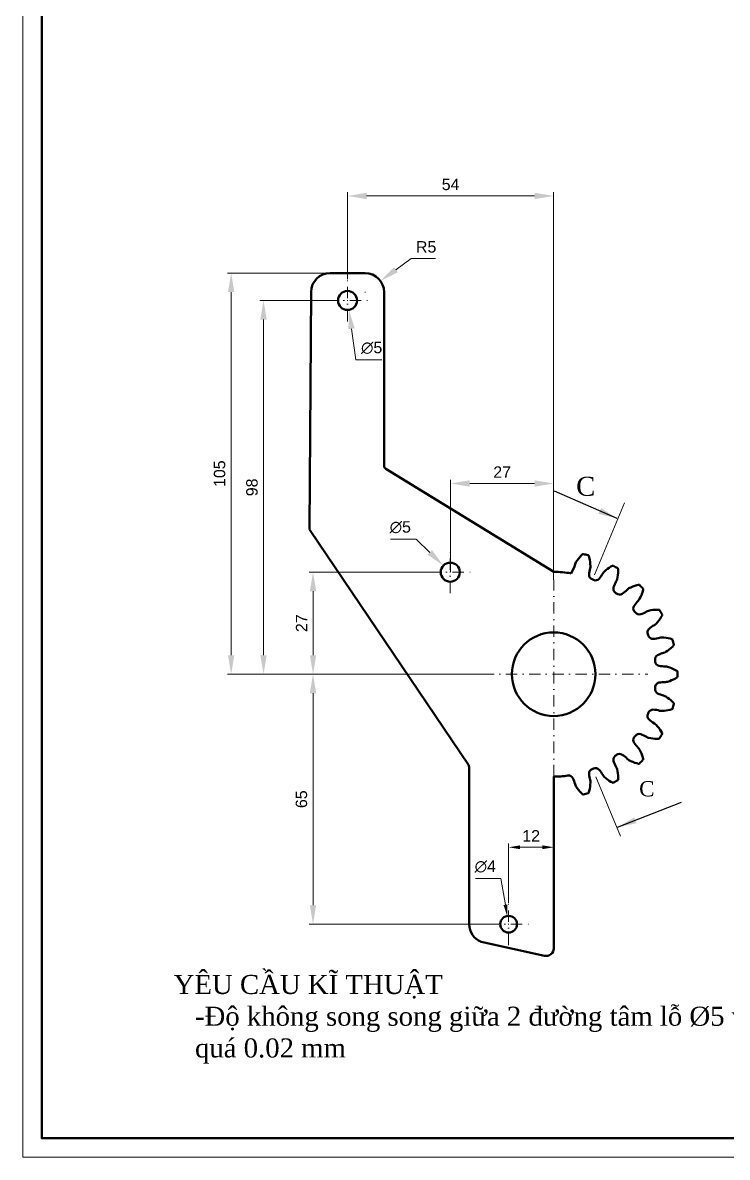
# Model space of a CAD drawing. Header units: inches. Extents: x -122986 to 27550, y -4965 to 6170.
# Drawn here: x 5348.4 to 5533.5, y 271.2 to 569.1 of the extents above; entities that cross this region are included whole.
import ezdxf

# ---------------------------------------------------------------- set-up
doc = ezdxf.new("R2010")
doc.units = ezdxf.units.IN
doc.header["$LTSCALE"] = 2
doc.header["$MEASUREMENT"] = 0
doc.linetypes.add('DASHDOT', pattern=[1, 0.5, -0.25, 0, -0.25])
for name, color, linetype, lineweight in [('1 Kich Thước', 7, 'Continuous', 15), ('1 mãnh', 7, 'Continuous', 5), ('1 Đường Tâm', 50, 'DASHDOT', 9), ('1 Đậm', 7, 'Continuous', 50)]:
    doc.layers.add(name, color=color, linetype=linetype, lineweight=lineweight)
doc.styles.add('ISO-25', font='times.ttf', dxfattribs={"height": 2})
doc.styles.add('tinh', font='arial.ttf')
doc.dimstyles.new('ISO-25', dxfattribs={"dimtxt": 2.5, "dimasz": 2.5, "dimexe": 1.25, "dimexo": 0.625, "dimtad": 1, "dimtxsty": 'Standard', "dimcen": 8.5, "dimadec": 0, "dimazin": 0, "dimtfac": 1, "dimtmove": 0, "dimatfit": 3, "dimfxl": 1, "dimarcsym": 0})
doc.dimstyles.new('Tịnh', dxfattribs={"dimtxt": 0.3, "dimasz": 1.5, "dimexe": 1, "dimexo": 0.0625, "dimgap": 0.4, "dimtad": 1, "dimtoh": 1, "dimzin": 0, "dimdsep": 46, "dimtxsty": 'tinh', "dimcen": 0.09, "dimclrd": 256, "dimclre": 256, "dimclrt": 4, "dimadec": 0, "dimazin": 0, "dimtfac": 1, "dimtofl": 0, "dimtmove": 0, "dimatfit": 3, "dimfxl": 1, "dimtfillclr": 4, "dimtolj": 1, "dimtzin": 0, "dimlwd": -1, "dimlwe": -1, "dimarcsym": 0})

# ---------------------------------------------------------------- blocks, each defined once
blk = doc.blocks.new('*D263')
at = {"layer": '1 Kich Thước', "ltscale": 15, "transparency": 16777216}
for p, q in [((5433.64, 496.19), (5433.82, 496.19)), ((5433.73, 496.1), (5433.73, 496.28)), ((5435.94, 480.61), (5434.78, 488.76)), ((5442.69, 480.61), (5435.94, 480.61))]:
    blk.add_line(p, q, dxfattribs=at)
blk.add_solid([(5435.6, 488.88), (5433.95, 488.65), (5434.08, 493.71)], dxfattribs=at)
at = {"layer": 'Defpoints', "color": 0, "ltscale": 15, "transparency": 16777216}
for p in [(5433.37, 498.66), (5434.08, 493.71)]:
    blk.add_point(p, dxfattribs=at)
at = {"layer": '1 Kich Thước', "color": 4, "ltscale": 15, "transparency": 16777216, "insert": (5440.06, 483.73), "char_height": 3, "attachment_point": 5, "style": 'tinh'}
blk.add_mtext('\\A1;∅5', dxfattribs=at)
blk = doc.blocks.new('*D264')
at = {"layer": '1 Kich Thước', "ltscale": 15, "transparency": 16777216}
for p, q in [((5467.29, 344.45), (5474.01, 344.45)), ((5474.01, 344.45), (5475.17, 337.55)), ((5475.94, 332.42), (5476.12, 332.42)), ((5476.03, 332.33), (5476.03, 332.51))]:
    blk.add_line(p, q, dxfattribs=at)
blk.add_solid([(5475.66, 337.63), (5474.67, 337.46), (5475.66, 334.59)], dxfattribs=at)
at = {"layer": 'Defpoints', "color": 0, "ltscale": 15, "transparency": 16777216}
for p in [(5475.66, 334.59), (5476.39, 330.25)]:
    blk.add_point(p, dxfattribs=at)
at = {"layer": '1 Kich Thước', "color": 4, "ltscale": 15, "transparency": 16777216, "insert": (5469.9, 347.56), "char_height": 3, "attachment_point": 5, "style": 'tinh'}
blk.add_mtext('\\A1;∅4', dxfattribs=at)
blk = doc.blocks.new('*D265')
at = {"layer": '1 Kich Thước', "ltscale": 15, "transparency": 16777216}
for p, q in [((5444.96, 433.52), (5451.71, 433.52)), ((5451.71, 433.52), (5455.31, 430.05)), ((5460.62, 424.84), (5460.8, 424.84)), ((5460.71, 424.75), (5460.71, 424.93))]:
    blk.add_line(p, q, dxfattribs=at)
blk.add_solid([(5455.89, 430.65), (5454.73, 429.45), (5458.91, 426.58)], dxfattribs=at)
at = {"layer": 'Defpoints', "color": 0, "ltscale": 15, "transparency": 16777216}
for p in [(5458.91, 426.58), (5462.5, 423.1)]:
    blk.add_point(p, dxfattribs=at)
at = {"layer": '1 Kich Thước', "color": 4, "ltscale": 15, "transparency": 16777216, "insert": (5447.58, 436.64), "char_height": 3, "attachment_point": 5, "style": 'tinh'}
blk.add_mtext('\\A1;∅5', dxfattribs=at)
blk = doc.blocks.new('*D266')
at = {"layer": '1 Kich Thước', "ltscale": 15, "transparency": 16777216}
for p, q in [((5450.44, 507.22), (5446.4, 504.27)), ((5456.8, 507.22), (5450.44, 507.22)), ((5438.23, 498.37), (5438.41, 498.37)), ((5438.32, 498.28), (5438.32, 498.46))]:
    blk.add_line(p, q, dxfattribs=at)
blk.add_solid([(5445.91, 504.94), (5446.89, 503.59), (5442.36, 501.32)], dxfattribs=at)
at = {"layer": 'Defpoints', "color": 0, "ltscale": 15, "transparency": 16777216}
for p in [(5442.36, 501.32), (5438.32, 498.37)]:
    blk.add_point(p, dxfattribs=at)
at = {"layer": '1 Kich Thước', "color": 4, "ltscale": 15, "transparency": 16777216, "insert": (5454.37, 510.24), "char_height": 3, "attachment_point": 5, "style": 'tinh'}
blk.add_mtext('\\A1;R5', dxfattribs=at)
blk = doc.blocks.new('*D267')
at = {"layer": '1 Kich Thước', "ltscale": 15, "transparency": 16777216}
for p, q in [((5433.73, 501.75), (5433.73, 524.63)), ((5487.86, 422.87), (5487.86, 524.63)), ((5482.86, 523.63), (5438.73, 523.63))]:
    blk.add_line(p, q, dxfattribs=at)
for points in [[(5438.73, 524.46), (5438.73, 522.79), (5433.73, 523.63)], [(5482.86, 524.46), (5482.86, 522.79), (5487.86, 523.63)]]:
    blk.add_solid(points, dxfattribs=at)
at = {"layer": 'Defpoints', "color": 0, "ltscale": 15, "transparency": 16777216}
for p in [(5433.73, 523.63), (5433.73, 501.69), (5487.86, 422.81)]:
    blk.add_point(p, dxfattribs=at)
at = {"layer": '1 Kich Thước', "color": 4, "ltscale": 15, "transparency": 16777216, "insert": (5460.79, 526.65), "char_height": 3, "attachment_point": 5, "style": 'tinh'}
blk.add_mtext('\\A1;54', dxfattribs=at)
blk = doc.blocks.new('*D210')
at = {"layer": '1 Kich Thước', "ltscale": 15, "transparency": 16777216}
for p, q in [((5460.8, 424.9), (5460.8, 449.13)), ((5465.8, 448.13), (5482.86, 448.13)), ((5487.86, 424.9), (5487.86, 449.13))]:
    blk.add_line(p, q, dxfattribs=at)
for points in [[(5465.8, 448.96), (5465.8, 447.29), (5460.8, 448.13)], [(5482.86, 448.96), (5482.86, 447.29), (5487.86, 448.13)]]:
    blk.add_solid(points, dxfattribs=at)
at = {"layer": 'Defpoints', "color": 0, "ltscale": 15, "transparency": 16777216}
for p in [(5487.86, 448.13), (5460.8, 424.84), (5487.86, 424.84)]:
    blk.add_point(p, dxfattribs=at)
at = {"layer": '1 Kich Thước', "color": 4, "ltscale": 15, "transparency": 16777216, "insert": (5474.33, 451.13), "char_height": 3, "attachment_point": 5, "style": 'tinh'}
blk.add_mtext('\\A1;27', dxfattribs=at)
blk = doc.blocks.new('*D268')
at = {"layer": '1 Kich Thước', "ltscale": 15, "transparency": 16777216}
for p, q in [((5429.09, 503.37), (5402.15, 503.37)), ((5403.15, 403.06), (5403.15, 498.37)), ((5463.05, 398.06), (5402.15, 398.06))]:
    blk.add_line(p, q, dxfattribs=at)
for points in [[(5402.32, 498.37), (5403.99, 498.37), (5403.15, 503.37)], [(5402.32, 403.06), (5403.99, 403.06), (5403.15, 398.06)]]:
    blk.add_solid(points, dxfattribs=at)
at = {"layer": 'Defpoints', "color": 0, "ltscale": 15, "transparency": 16777216}
for p in [(5403.15, 503.37), (5429.15, 503.37), (5463.11, 398.06)]:
    blk.add_point(p, dxfattribs=at)
at = {"layer": '1 Kich Thước', "color": 4, "ltscale": 15, "transparency": 16777216, "insert": (5400.12, 450.71), "char_height": 3, "attachment_point": 5, "rotation": 90, "style": 'tinh'}
blk.add_mtext('\\A1;105', dxfattribs=at)
blk = doc.blocks.new('*D269')
at = {"layer": '1 Kich Thước', "ltscale": 15, "transparency": 16777216}
for p, q in [((5428.16, 496.19), (5410.65, 496.19)), ((5411.65, 491.19), (5411.65, 403.06)), ((5428.16, 398.06), (5410.65, 398.06))]:
    blk.add_line(p, q, dxfattribs=at)
for points in [[(5410.82, 491.19), (5412.49, 491.19), (5411.65, 496.19)], [(5410.82, 403.06), (5412.49, 403.06), (5411.65, 398.06)]]:
    blk.add_solid(points, dxfattribs=at)
at = {"layer": 'Defpoints', "color": 0, "ltscale": 15, "transparency": 16777216}
for p in [(5428.23, 496.19), (5411.65, 398.06), (5428.23, 398.06)]:
    blk.add_point(p, dxfattribs=at)
at = {"layer": '1 Kich Thước', "color": 4, "ltscale": 15, "transparency": 16777216, "insert": (5408.62, 447.12), "char_height": 3, "attachment_point": 5, "rotation": 90, "style": 'tinh'}
blk.add_mtext('\\A1;98', dxfattribs=at)
blk = doc.blocks.new('*D270')
at = {"layer": '1 Kich Thước', "ltscale": 15, "transparency": 16777216}
for p, q in [((5455.14, 424.84), (5423.65, 424.84)), ((5424.65, 419.84), (5424.65, 403.06)), ((5455.14, 398.06), (5423.65, 398.06))]:
    blk.add_line(p, q, dxfattribs=at)
for points in [[(5423.82, 419.84), (5425.49, 419.84), (5424.65, 424.84)], [(5423.82, 403.06), (5425.49, 403.06), (5424.65, 398.06)]]:
    blk.add_solid(points, dxfattribs=at)
at = {"layer": 'Defpoints', "color": 0, "ltscale": 15, "transparency": 16777216}
for p in [(5455.21, 424.84), (5424.65, 398.06), (5455.21, 398.06)]:
    blk.add_point(p, dxfattribs=at)
at = {"layer": '1 Kich Thước', "color": 4, "ltscale": 15, "transparency": 16777216, "insert": (5421.65, 411.45), "char_height": 3, "attachment_point": 5, "rotation": 90, "style": 'tinh'}
blk.add_mtext('\\A1;27', dxfattribs=at)
blk = doc.blocks.new('*D271')
at = {"layer": '1 Kich Thước', "ltscale": 15, "transparency": 16777216}
for p, q in [((5470.47, 398.06), (5423.65, 398.06)), ((5424.65, 337.42), (5424.65, 393.06)), ((5470.47, 332.42), (5423.65, 332.42))]:
    blk.add_line(p, q, dxfattribs=at)
for points in [[(5423.82, 393.06), (5425.49, 393.06), (5424.65, 398.06)], [(5423.82, 337.42), (5425.49, 337.42), (5424.65, 332.42)]]:
    blk.add_solid(points, dxfattribs=at)
at = {"layer": 'Defpoints', "color": 0, "ltscale": 15, "transparency": 16777216}
for p in [(5424.65, 398.06), (5470.53, 398.06), (5470.53, 332.42)]:
    blk.add_point(p, dxfattribs=at)
at = {"layer": '1 Kich Thước', "color": 4, "ltscale": 15, "transparency": 16777216, "insert": (5421.62, 365.24), "char_height": 3, "attachment_point": 5, "rotation": 90, "style": 'tinh'}
blk.add_mtext('\\A1;65', dxfattribs=at)
blk = doc.blocks.new('*D272')
at = {"layer": '1 Kich Thước', "ltscale": 15, "transparency": 16777216}
for p, q in [((5476.03, 337.98), (5476.02, 353.62)), ((5479.02, 352.62), (5484.88, 352.63)), ((5487.89, 337.99), (5487.88, 353.63))]:
    blk.add_line(p, q, dxfattribs=at)
for points in [[(5479.02, 353.12), (5479.02, 352.12), (5476.02, 352.62)], [(5484.88, 353.13), (5484.88, 352.13), (5487.88, 352.63)]]:
    blk.add_solid(points, dxfattribs=at)
at = {"layer": 'Defpoints', "color": 0, "ltscale": 15, "transparency": 16777216}
for p in [(5487.88, 352.63), (5476.03, 337.92), (5487.89, 337.93)]:
    blk.add_point(p, dxfattribs=at)
at = {"layer": '1 Kich Thước', "color": 4, "ltscale": 15, "transparency": 16777216, "insert": (5481.95, 355.63), "char_height": 3, "attachment_point": 5, "rotation": 0.0384, "style": 'tinh'}
blk.add_mtext('\\A1;12', dxfattribs=at)

msp = doc.modelspace()

# ---------------------------------------------------------------- linework, layer by layer
at = {"layer": '1 mãnh', "lineweight": 13, "ltscale": 15}
for p, q in [((5498.612, 424.17), (5506.439, 443.029)), ((5498.941, 371.151), (5505.437, 355.499))]:
    msp.add_line(p, q, dxfattribs=at)
at = {"layer": '1 mãnh', "ltscale": 15}
msp.add_lwpolyline([(5348.394, 1460.226), (5348.394, 271.226), (6189.394, 271.226), (6189.394, 1460.226)], close=True, dxfattribs=at)
at = {"layer": '1 Đường Tâm', "lineweight": 9, "ltscale": 3}
for p, q in [((5433.725, 490.689), (5433.725, 501.689)), ((5428.225, 496.189), (5439.225, 496.189)), ((5460.705, 419.34), (5460.705, 430.34)), ((5455.205, 424.84), (5466.205, 424.84)), ((5487.864, 340.761), (5487.864, 422.808)), ((5463.114, 398.058), (5512.614, 398.058)), ((5476.029, 326.918), (5476.029, 337.918)), ((5470.529, 332.418), (5481.529, 332.418))]:
    msp.add_line(p, q, dxfattribs=at)
at = {"layer": '1 Đậm', "lineweight": 50}
for p, q in [((5438.322, 503.371), (5429.15, 503.371)), ((5424.15, 498.404), (5423.696, 436.364)), ((5443.322, 498.371), (5443.335, 452.784)), ((5423.867, 435.797), (5465.492, 374.239)), ((5495.412, 429.554), (5495.081, 429.233)), ((5497.203, 428.665), (5497.076, 429.108)), ((5503.307, 426.528), (5502.904, 426.303)), ((5504.806, 425.205), (5504.799, 425.666)), ((5510.149, 421.561), (5509.702, 421.448)), ((5511.255, 419.895), (5511.368, 420.342)), ((5515.473, 414.992), (5515.012, 414.999)), ((5516.11, 413.097), (5516.334, 413.5)), ((5518.915, 407.269), (5518.471, 407.396)), ((5519.04, 405.274), (5519.361, 405.605)), ((5520.241, 398.919), (5519.846, 399.156)), ((5519.846, 396.959), (5520.241, 397.196)), ((5519.361, 390.51), (5519.04, 390.841)), ((5518.471, 388.719), (5518.915, 388.846)), ((5516.334, 382.615), (5516.11, 383.018)), ((5515.012, 381.116), (5515.473, 381.123)), ((5511.368, 375.773), (5511.255, 376.22)), ((5465.664, 373.679), (5465.671, 332.41)), ((5509.702, 374.667), (5510.149, 374.554)), ((5502.904, 369.812), (5503.307, 369.587)), ((5504.799, 370.449), (5504.806, 370.91)), ((5495.081, 366.882), (5495.412, 366.561)), ((5497.076, 367.007), (5497.203, 367.45))]:
    msp.add_line(p, q, dxfattribs=at)
at = {"layer": '1 Đậm', "lineweight": 50, "ltscale": 15}
msp.add_line((5443.762, 451.964), (5487.864, 424.932), dxfattribs=at)
at = {"layer": '1 Đậm', "ltscale": 0.2}
msp.add_lwpolyline([(5353.394, 1434.226), (5353.394, 276.226), (6183.394, 276.226), (6183.394, 1434.226)], close=True, dxfattribs=at)
at = {"layer": '1 Đậm', "lineweight": 50}
for points in [[(5495.641, 429.613), (5495.56, 429.62), (5495.481, 429.6), (5495.412, 429.554)], [(5497.076, 429.108), (5497.039, 429.183), (5496.978, 429.241), (5496.907, 429.274)], [(5503.544, 426.525), (5503.467, 426.552), (5503.386, 426.553), (5503.307, 426.528)], [(5504.799, 425.666), (5504.782, 425.748), (5504.738, 425.82), (5504.679, 425.87)], [(5510.377, 421.497), (5510.31, 421.543), (5510.232, 421.565), (5510.149, 421.561)], [(5511.368, 420.342), (5511.372, 420.425), (5511.349, 420.507), (5511.304, 420.571)], [(5515.677, 414.872), (5515.624, 414.934), (5515.554, 414.975), (5515.473, 414.992)], [(5516.334, 413.5), (5516.36, 413.579), (5516.359, 413.663), (5516.332, 413.737)], [(5519.081, 407.1), (5519.046, 407.174), (5518.989, 407.232), (5518.915, 407.269)], [(5519.361, 405.605), (5519.407, 405.675), (5519.427, 405.757), (5519.42, 405.835)], [(5520.358, 398.713), (5520.343, 398.793), (5520.303, 398.864), (5520.241, 398.919)], [(5520.241, 397.196), (5520.303, 397.252), (5520.344, 397.326), (5520.358, 397.402)], [(5519.42, 390.281), (5519.427, 390.362), (5519.406, 390.44), (5519.361, 390.51)], [(5518.915, 388.846), (5518.989, 388.883), (5519.048, 388.944), (5519.081, 389.015)], [(5516.332, 382.378), (5516.359, 382.455), (5516.36, 382.536), (5516.334, 382.615)], [(5515.473, 381.123), (5515.554, 381.14), (5515.627, 381.184), (5515.677, 381.243)], [(5511.304, 375.545), (5511.35, 375.612), (5511.372, 375.69), (5511.368, 375.773)], [(5510.149, 374.554), (5510.232, 374.55), (5510.313, 374.573), (5510.377, 374.618)], [(5503.307, 369.587), (5503.386, 369.562), (5503.47, 369.563), (5503.544, 369.59)], [(5504.679, 370.245), (5504.74, 370.298), (5504.782, 370.368), (5504.799, 370.449)], [(5495.412, 366.561), (5495.482, 366.515), (5495.564, 366.495), (5495.641, 366.502)], [(5496.907, 366.841), (5496.981, 366.876), (5497.039, 366.933), (5497.076, 367.007)]]:
    msp.add_lwpolyline(points, dxfattribs=at)
msp.add_lwpolyline([(5487.864, 371.183), (5487.895, 326.084), (5487.895, 326.083, -0.4790018), (5485.466, 324.129), (5468.781, 327.791)], format="xyb", dxfattribs=at)
at = {"layer": '1 Đậm', "lineweight": 50, "ltscale": 15}
for centre in [(5433.725, 496.189), (5460.705, 424.84)]:
    msp.add_circle(centre, 2.5, dxfattribs=at)
at = {"layer": '1 Đậm', "lineweight": 50}
for centre, radius in [((5487.864, 398.058), 10.975), ((5476.029, 332.418), 2.2)]:
    msp.add_circle(centre, radius, dxfattribs=at)
for centre, radius, start, end in [((5429.15, 498.371), 5, 90, 179.61984), ((5438.322, 498.371), 5, 0, 90), ((5444.335, 452.784), 1, 180.0157, 235.08464), ((5424.696, 436.357), 1, 179.58057, 214.06646), ((5501.924, 422.501), 9.6, 135.46938, 148.75), ((5487.864, 398.058), 32.5, 73.84481, 76.15519), ((5485.743, 428.945), 8, 326.61367, 345.44399), ((5495.464, 426.421), 2.044, 148.74997, 165.44397), ((5487.91, 426.256), 9.6, 1.25, 14.53062), ((5495.464, 426.421), 2.044, 344.55603, 1.25003), ((5507.772, 418.029), 9.6, 120.46938, 133.75), ((5487.864, 398.058), 32.5, 58.84481, 61.15519), ((5498.406, 424.132), 1.25, 176.72328, 247.98631), ((5505.145, 423.746), 8, 164.55601, 176.72327), ((5498.848, 423.949), 1.25, 247.01369, 318.27674), ((5493.81, 428.442), 8, 318.27673, 330.44399), ((5502.546, 423.487), 2.044, 133.74997, 150.44397), ((5495.207, 425.283), 9.6, 346.25, 359.53062), ((5487.864, 398.058), 26.875, 67.01369, 67.98631), ((5504.796, 420.515), 1.25, 161.72328, 232.98631), ((5511.205, 418.398), 8, 149.55601, 161.72327), ((5502.546, 423.487), 2.044, 329.55603, 346.25003), ((5501.471, 425.868), 8, 303.27673, 315.44399), ((5508.628, 418.821), 2.044, 118.74997, 135.44397), ((5512.262, 412.196), 9.6, 105.46938, 118.75), ((5487.864, 398.058), 32.5, 43.84481, 46.15519), ((5487.864, 398.058), 26.875, 52.01369, 52.98631), ((5505.175, 420.224), 1.25, 232.01369, 303.27674), ((5515.675, 411.664), 8, 134.55601, 146.72327), ((5508.628, 418.821), 2.044, 314.55603, 331.25003), ((5502.003, 422.455), 9.6, 331.25, 344.53062), ((5510.031, 415.368), 1.25, 146.72326, 217.98631), ((5487.864, 398.058), 26.875, 37.01369, 37.98631), ((5510.322, 414.989), 1.25, 217.01369, 288.27674), ((5508.205, 421.398), 8, 288.27673, 300.44399), ((5513.294, 412.739), 2.044, 103.74997, 120.44397), ((5515.09, 405.4), 9.6, 90.46938, 103.75), ((5487.864, 398.058), 32.5, 28.84481, 31.15519), ((5513.294, 412.739), 2.044, 299.55603, 316.25004), ((5507.836, 417.965), 9.6, 316.25, 329.53062), ((5513.756, 409.041), 1.25, 131.72326, 202.98631), ((5487.864, 398.058), 26.875, 22.01369, 22.98631), ((5513.939, 408.6), 1.25, 202.01369, 273.27674), ((5518.249, 404.003), 8, 119.55601, 131.72327), ((5513.553, 415.339), 8, 273.27673, 285.44399), ((5516.228, 405.657), 2.044, 88.74997, 105.44397), ((5516.063, 398.103), 9.6, 75.46938, 88.75), ((5512.308, 412.117), 9.6, 301.25, 314.53062), ((5487.864, 398.058), 32.5, 13.84481, 16.15519), ((5515.717, 401.965), 1.25, 116.72328, 187.98631), ((5518.752, 395.936), 8, 104.55601, 116.72327), ((5516.228, 405.657), 2.044, 284.55603, 301.25003), ((5487.864, 398.058), 26.875, 7.01369, 7.98631), ((5515.779, 401.492), 1.25, 187.01369, 258.27674), ((5517.15, 408.101), 8, 258.27673, 270.44399), ((5517.228, 398.058), 2.044, 73.74997, 90.44397), ((5515.114, 390.803), 9.6, 60.46938, 73.75), ((5515.114, 405.312), 9.6, 286.25, 299.53062), ((5487.864, 398.058), 32.5, 358.84481, 1.15519), ((5515.717, 394.15), 1.25, 172.01369, 243.27674), ((5487.864, 398.058), 26.875, 352.01369, 352.98631), ((5515.779, 394.623), 1.25, 101.72326, 172.98631), ((5517.15, 388.014), 8, 89.55601, 101.72327), ((5517.228, 398.058), 2.044, 269.55603, 286.25003), ((5518.752, 400.179), 8, 243.27673, 255.44399), ((5516.228, 390.458), 2.044, 58.74997, 75.44397), ((5512.308, 383.998), 9.6, 45.46938, 58.75), ((5487.864, 398.058), 32.5, 343.84481, 346.15519), ((5513.756, 387.074), 1.25, 157.01369, 228.27674), ((5487.864, 398.058), 26.875, 337.01369, 337.98631), ((5513.939, 387.515), 1.25, 86.72327, 157.98631), ((5513.553, 380.777), 8, 74.55601, 86.72327), ((5516.228, 390.458), 2.044, 254.55603, 271.25003), ((5516.063, 398.012), 9.6, 271.25, 284.53062), ((5518.249, 392.112), 8, 228.27673, 240.44399), ((5513.294, 383.376), 2.044, 43.74997, 60.44397), ((5507.836, 378.15), 9.6, 30.46938, 43.75), ((5510.031, 380.747), 1.25, 142.01369, 213.27674), ((5487.864, 398.058), 26.875, 322.01369, 322.98631), ((5510.322, 381.126), 1.25, 71.72326, 142.98631), ((5508.205, 374.717), 8, 59.55601, 71.72327), ((5513.294, 383.376), 2.044, 239.55603, 256.25003), ((5515.09, 390.715), 9.6, 256.25, 269.53062), ((5487.864, 398.058), 32.5, 328.84481, 331.15519), ((5515.675, 384.451), 8, 213.27673, 225.44399), ((5508.628, 377.294), 2.044, 28.74997, 45.44397), ((5504.796, 375.6), 1.25, 127.01369, 198.27674), ((5487.864, 398.058), 26.875, 307.01369, 307.98631), ((5505.175, 375.891), 1.25, 56.72326, 127.98631), ((5501.471, 370.247), 8, 44.55601, 56.72327), ((5508.628, 377.294), 2.044, 224.55603, 241.25003), ((5512.262, 383.919), 9.6, 241.25, 254.53062), ((5487.864, 398.058), 32.5, 313.84481, 316.15519), ((5502.003, 373.66), 9.6, 15.46938, 28.75), ((5464.664, 373.679), 1, 0.00949, 34.06646), ((5498.406, 371.983), 1.25, 112.01369, 183.27674), ((5487.864, 398.058), 26.875, 292.01369, 292.98631), ((5498.848, 372.166), 1.25, 41.72326, 112.98631), ((5493.81, 367.673), 8, 29.55601, 41.72327), ((5511.205, 377.717), 8, 198.27673, 210.44399), ((5502.546, 372.628), 2.044, 13.74997, 30.44397), ((5495.207, 370.832), 9.6, 0.46938, 13.75), ((5487.864, 398.058), 26.875, 270, 277.98631), ((5491.772, 370.205), 1.25, 26.72326, 97.98631), ((5485.743, 367.17), 8, 14.55601, 26.72327), ((5505.145, 372.369), 8, 183.27673, 195.44399), ((5487.91, 369.859), 9.6, 345.46938, 358.75), ((5495.464, 369.694), 2.044, 358.74997, 15.44397), ((5502.546, 372.628), 2.044, 209.55603, 226.25004), ((5507.772, 378.086), 9.6, 226.25, 239.53062), ((5487.864, 398.058), 32.5, 298.84481, 301.15519), ((5495.464, 369.694), 2.044, 194.55603, 211.25003), ((5501.924, 373.614), 9.6, 211.25, 224.53062), ((5487.864, 398.058), 32.5, 283.84481, 286.15519), ((5470.693, 332.411), 5, 180, 247.52575)]:
    msp.add_arc(centre, radius, start, end, dxfattribs=at)
at = {"layer": '1 Đậm', "lineweight": 50, "ltscale": 15}
msp.add_arc((5487.866, 398.148), 26.786, 80.20435, 90.00694, dxfattribs=at)

# ---------------------------------------------------------------- texts
at = {"insert": (5379.653, 319.105), "char_height": 7, "attachment_point": 1}
msp.add_mtext_dynamic_manual_height_columns('\\pi-21,l29.3979,t29.3979;{\\fTimes New Roman TUR|b0|i0|c0|p18;\\H0.71429x;YÊU CẦU KĨ THUẬT\\P\\pi0,l14,t14,29.3979;-Độ không song song giữa 2 đường tâm lỗ Ø5 và Ø22 không quá 0.02 mm}', width=202.553, gutter_width=17.5, heights=[214.239], dxfattribs=at)
at = {"layer": '1 Kich Thước', "attachment_point": 1, "style": 'ISO-25'}
for insert, char_height, width in [((5493.758, 449.893), 5, 4.01748), ((5510.31, 369.995), 4, 4.41245)]:
    msp.add_mtext('C', dxfattribs=dict(at, insert=insert, char_height=char_height, width=width))

# ---------------------------------------------------------------- dimensions: what is measured, and where the dimension line sits
at = {"layer": '1 Kich Thước', "ltscale": 15}
for base, p1, p2, picture, middle in [((5433.725, 523.628), (5487.864, 422.808), (5433.725, 501.689), '*D267', (5460.795, 526.653)), ((5487.864, 448.128), (5460.795, 424.84), (5487.864, 424.84), '*D210', (5474.33, 451.134))]:
    dim = msp.add_linear_dim(base=base, p1=p1, p2=p2, dimstyle='Tịnh', override={"dimtxt": 3, "dimasz": 5, "dimgap": 1.5, "dimdec": 0, "dimtdec": 0}, dxfattribs=at)
    dim.commit()
    dim.dimension.update_dxf_attribs({"geometry": picture, "text_midpoint": middle})
dim = msp.add_radius_dim(center=(5438.322, 498.371), mpoint=(5442.361, 501.319), dimstyle='Tịnh', override={"dimtxt": 3, "dimasz": 5, "dimgap": 1.5, "dimdec": 0, "dimtdec": 0}, dxfattribs=at)
dim.commit()
dim.dimension.update_dxf_attribs({"geometry": '*D266', "text_midpoint": (5454.367, 510.241)})
for base, p1, p2, picture, middle in [((5403.153, 503.371), (5463.114, 398.058), (5429.15, 503.371), '*D268', (5400.122, 450.714)), ((5411.653, 398.058), (5428.225, 496.189), (5428.225, 398.058), '*D269', (5408.622, 447.123)), ((5424.653, 398.058), (5455.205, 424.84), (5455.205, 398.058), '*D270', (5421.647, 411.449))]:
    dim = msp.add_linear_dim(base=base, p1=p1, p2=p2, angle=90, dimstyle='Tịnh', override={"dimtxt": 3, "dimasz": 5, "dimgap": 1.5, "dimdec": 0, "dimtdec": 0}, dxfattribs=at)
    dim.commit()
    dim.dimension.update_dxf_attribs({"geometry": picture, "text_midpoint": middle})
dim = msp.add_diameter_dim_2p(p1=(5433.374, 498.664), p2=(5434.076, 493.714), dimstyle='Tịnh', override={"dimtxt": 3, "dimasz": 5, "dimgap": 1.5, "dimdec": 0, "dimtdec": 0}, dxfattribs=at)
dim.commit()
dim.dimension.update_dxf_attribs({"geometry": '*D263', "text_midpoint": (5440.063, 483.73)})
for p1, p2, override, picture, middle in [((5462.504, 423.104), (5458.906, 426.576), {"dimtxt": 3, "dimasz": 5, "dimgap": 1.5, "dimdec": 0, "dimtdec": 0}, '*D265', (5447.584, 433.52)), ((5476.393, 330.248), (5475.664, 334.587), {"dimtxt": 3, "dimasz": 3, "dimgap": 1.5, "dimdec": 0, "dimtdec": 0}, '*D264', (5469.898, 344.449))]:
    dim = msp.add_diameter_dim_2p(p1=p1, p2=p2, dimstyle='Tịnh', override=override, dxfattribs=at)
    dim.commit()
    dim.dimension.update_dxf_attribs({"geometry": picture, "text_midpoint": middle, "dimtype": 163})
dim = msp.add_linear_dim(base=(5424.653, 398.058), p1=(5470.529, 332.418), p2=(5470.529, 398.058), angle=90, text='65', dimstyle='Tịnh', override={"dimtxt": 3, "dimasz": 5, "dimgap": 1.5, "dimdec": 0, "dimtdec": 0}, dxfattribs=at)
dim.commit()
dim.dimension.update_dxf_attribs({"geometry": '*D271', "text_midpoint": (5421.622, 365.238)})
dim = msp.add_aligned_dim(p1=(5476.029, 337.918), p2=(5487.887, 337.926), distance=14.703, dimstyle='Tịnh', override={"dimtxt": 3, "dimasz": 3, "dimgap": 1.5, "dimdec": 0, "dimtdec": 0}, dxfattribs=at)
dim.commit()
dim.dimension.update_dxf_attribs({"geometry": '*D272', "text_midpoint": (5481.946, 355.631)})

# ---------------------------------------------------------------- leaders
at = {"layer": '1 Kich Thước'}
for points in [[(5504.559, 438.922), (5488.072, 446.145)], [(5504.663, 357.886), (5521.419, 364.459)]]:
    msp.add_leader(points, dimstyle='ISO-25', override={"dimasz": 5, "dimtad": 0}, dxfattribs=at)

doc.saveas('drawing.dxf')
